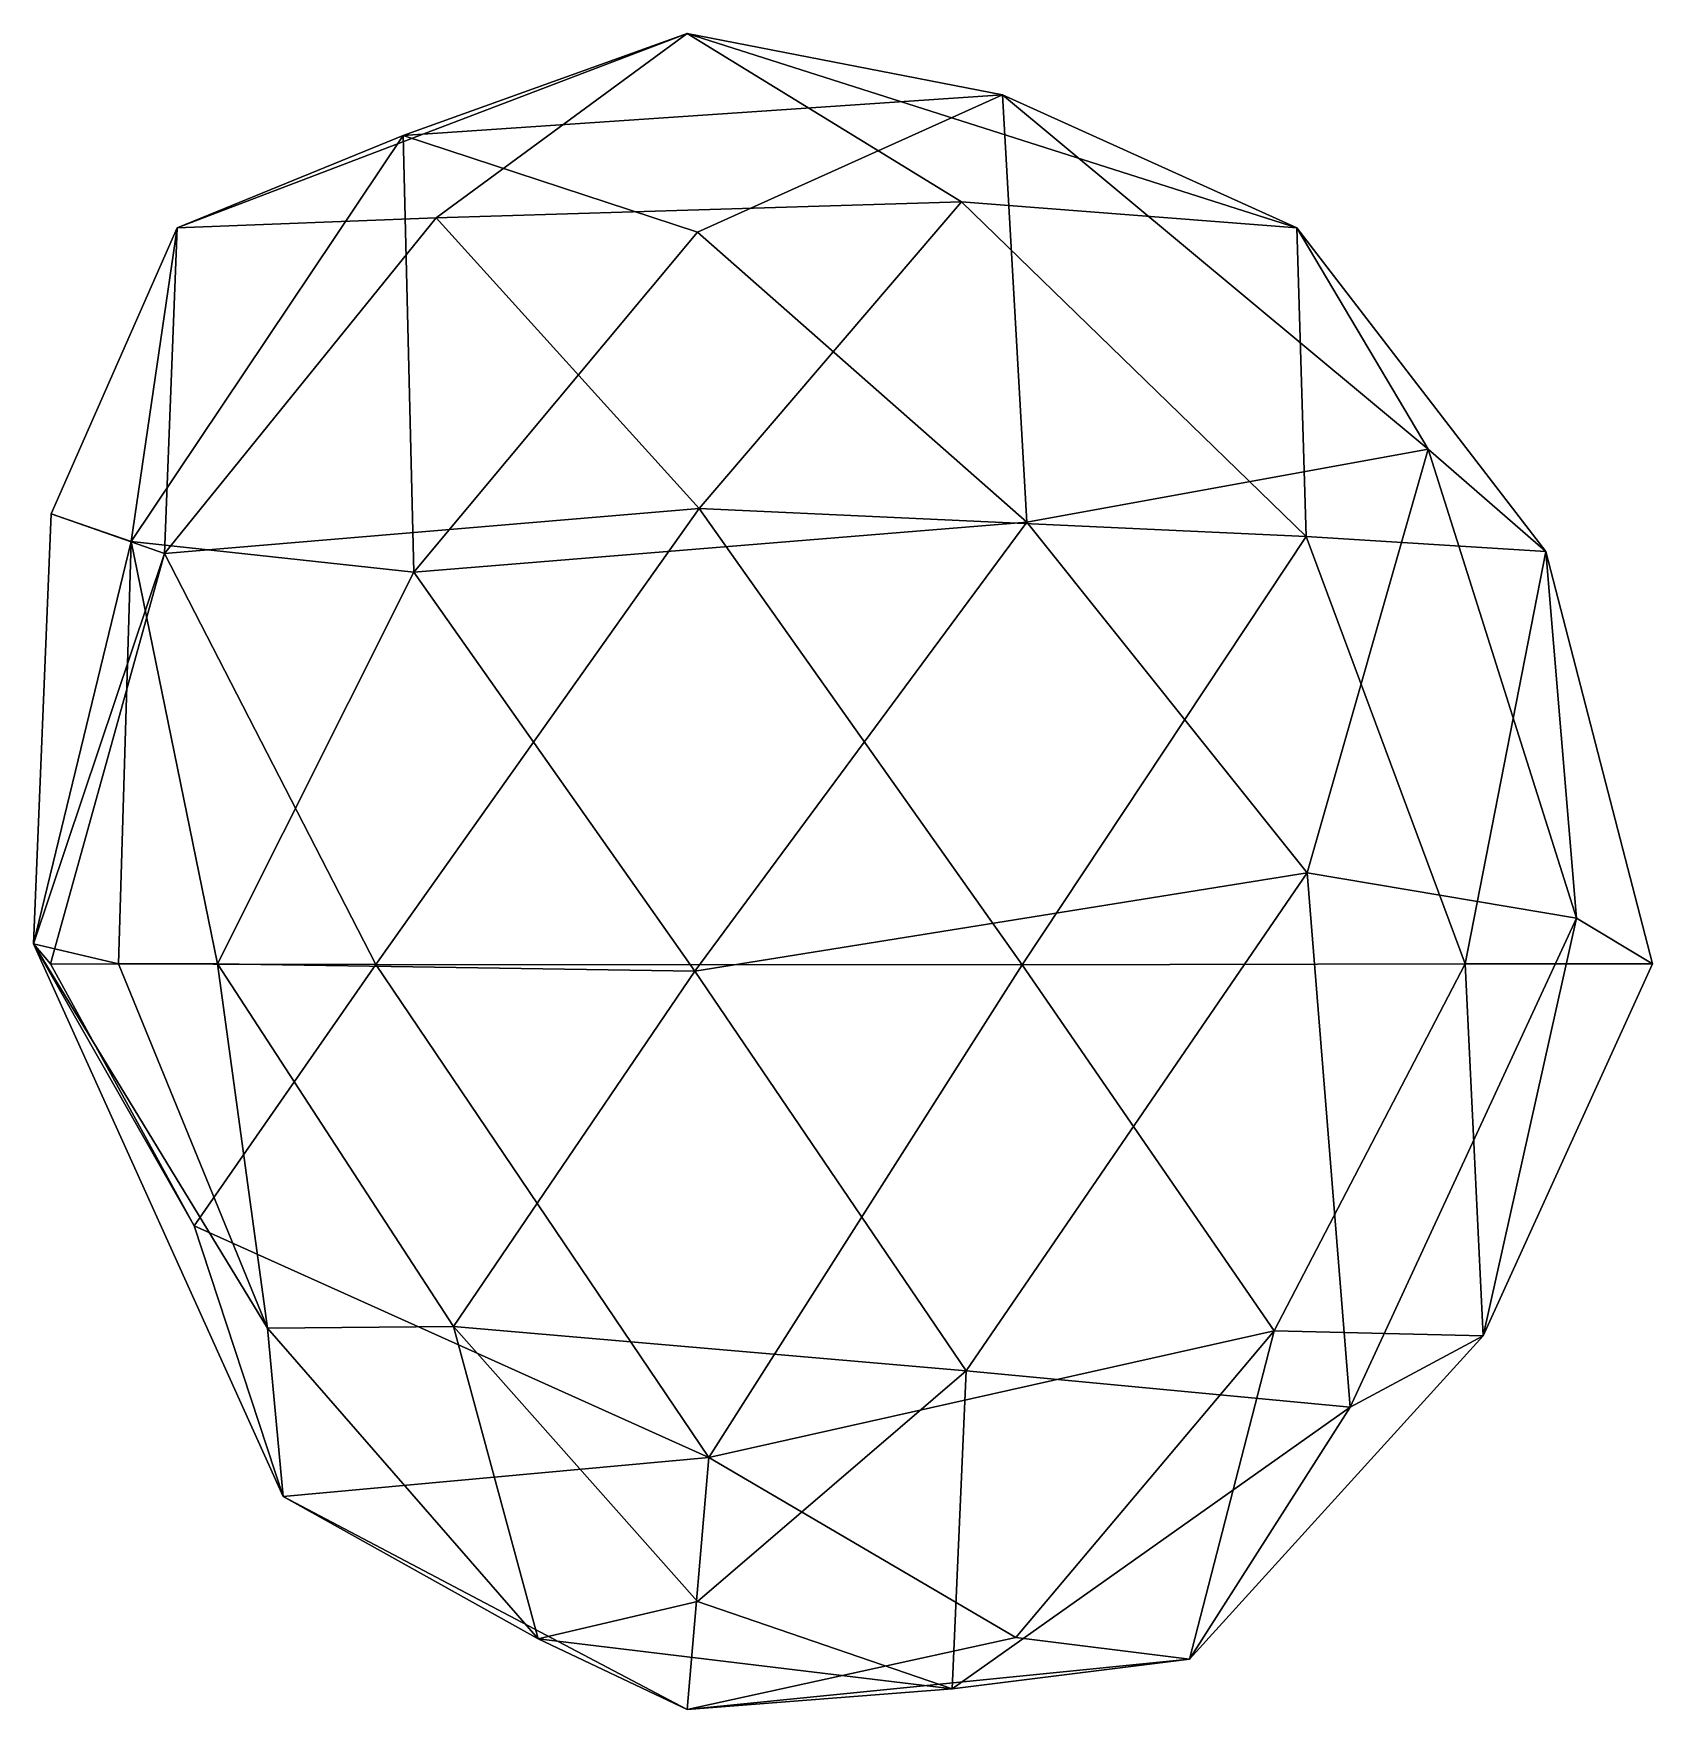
# Model space of a CAD drawing. Extents: x 290083 to 295691, y 4553739 to 4561622.
# Drawn here: x 294404.7 to 294468.8, y 4559839.6 to 4559905.9 of the extents above; entities that cross this region are included whole.
import ezdxf

# ---------------------------------------------------------------- set-up
doc = ezdxf.new("R2010")
doc.units = 0
doc.layers.add('Au_ppm_Pref_-_0_3', color=7, linetype='CONTINUOUS')

msp = doc.modelspace()

# ---------------------------------------------------------------- linework, layer by layer
at = {"layer": 'Au_ppm_Pref_-_0_3'}
for points in [[(294420.609, 4559898.624, 1840.221), (294410.345, 4559898.231, 1835.251), (294430.545, 4559905.925, 1835.303)], [(294419.302, 4559901.885, 1829.811), (294430.545, 4559905.925, 1835.303), (294410.345, 4559898.231, 1835.251)], [(294443.022, 4559903.491, 1829.796), (294430.545, 4559905.925, 1835.303), (294419.302, 4559901.885, 1829.811)], [(294441.403, 4559899.258, 1840.379), (294420.609, 4559898.624, 1840.221), (294430.545, 4559905.925, 1835.303)], [(294441.403, 4559899.258, 1840.379), (294430.545, 4559905.925, 1835.303), (294454.674, 4559898.236, 1833.783)], [(294454.674, 4559898.236, 1833.783), (294430.545, 4559905.925, 1835.303), (294443.022, 4559903.491, 1829.796)], [(294443.022, 4559903.491, 1829.796), (294419.302, 4559901.885, 1829.811), (294430.95, 4559898.065, 1825.593)], [(294443.022, 4559903.491, 1829.796), (294430.95, 4559898.065, 1825.593), (294443.992, 4559886.573, 1823.937)], [(294459.875, 4559889.468, 1828.44), (294454.674, 4559898.236, 1833.783), (294443.022, 4559903.491, 1829.796)], [(294443.992, 4559886.573, 1823.937), (294459.875, 4559889.468, 1828.44), (294443.022, 4559903.491, 1829.796)], [(294410.345, 4559898.231, 1835.251), (294408.523, 4559885.806, 1829.648), (294419.302, 4559901.885, 1829.811)], [(294419.302, 4559901.885, 1829.811), (294408.523, 4559885.806, 1829.648), (294419.713, 4559884.597, 1824.786)], [(294419.302, 4559901.885, 1829.811), (294419.713, 4559884.597, 1824.786), (294430.95, 4559898.065, 1825.593)], [(294420.609, 4559898.624, 1840.221), (294441.403, 4559899.258, 1840.379), (294431.012, 4559887.111, 1843.437)], [(294441.403, 4559899.258, 1840.379), (294455.051, 4559886.012, 1840.931), (294431.012, 4559887.111, 1843.437)], [(294455.051, 4559886.012, 1840.931), (294441.403, 4559899.258, 1840.379), (294454.674, 4559898.236, 1833.783)], [(294409.849, 4559885.333, 1840.755), (294405.353, 4559886.909, 1835.251), (294410.345, 4559898.231, 1835.251)], [(294410.345, 4559898.231, 1835.251), (294405.353, 4559886.909, 1835.251), (294408.523, 4559885.806, 1829.648)], [(294409.849, 4559885.333, 1840.755), (294420.609, 4559898.624, 1840.221), (294431.012, 4559887.111, 1843.437)], [(294420.609, 4559898.624, 1840.221), (294409.849, 4559885.333, 1840.755), (294410.345, 4559898.231, 1835.251)], [(294459.875, 4559889.468, 1828.44), (294464.545, 4559885.414, 1834.456), (294454.674, 4559898.236, 1833.783)], [(294455.051, 4559886.012, 1840.931), (294454.674, 4559898.236, 1833.783), (294464.545, 4559885.414, 1834.456)], [(294430.95, 4559898.065, 1825.593), (294419.713, 4559884.597, 1824.786), (294443.992, 4559886.573, 1823.937)], [(294443.992, 4559886.573, 1823.937), (294455.09, 4559872.682, 1825.069), (294459.875, 4559889.468, 1828.44)], [(294455.09, 4559872.682, 1825.069), (294465.757, 4559870.891, 1829.666), (294459.875, 4559889.468, 1828.44)], [(294465.757, 4559870.891, 1829.666), (294464.545, 4559885.414, 1834.456), (294459.875, 4559889.468, 1828.44)], [(294409.849, 4559885.333, 1840.755), (294404.66, 4559869.87, 1835.246), (294405.353, 4559886.909, 1835.251)], [(294408.523, 4559885.806, 1829.648), (294405.353, 4559886.909, 1835.251), (294404.66, 4559869.87, 1835.246)], [(294409.849, 4559885.333, 1840.755), (294431.012, 4559887.111, 1843.437), (294418.22, 4559869.053, 1843.272)], [(294431.012, 4559887.111, 1843.437), (294443.81, 4559869.045, 1843.484), (294418.22, 4559869.053, 1843.272)], [(294443.81, 4559869.045, 1843.484), (294431.012, 4559887.111, 1843.437), (294455.051, 4559886.012, 1840.931)], [(294430.843, 4559868.789, 1824.144), (294443.992, 4559886.573, 1823.937), (294419.713, 4559884.597, 1824.786)], [(294430.843, 4559868.789, 1824.144), (294455.09, 4559872.682, 1825.069), (294443.992, 4559886.573, 1823.937)], [(294408.523, 4559885.806, 1829.648), (294404.66, 4559869.87, 1835.246), (294408.03, 4559869.091, 1829.312)], [(294408.523, 4559885.806, 1829.648), (294408.03, 4559869.091, 1829.312), (294411.938, 4559869.091, 1826.289)], [(294408.523, 4559885.806, 1829.648), (294411.938, 4559869.091, 1826.289), (294419.713, 4559884.597, 1824.786)], [(294455.051, 4559886.012, 1840.931), (294461.347, 4559869.091, 1839.974), (294443.81, 4559869.045, 1843.484)], [(294455.051, 4559886.012, 1840.931), (294464.545, 4559885.414, 1834.456), (294461.347, 4559869.091, 1839.974)], [(294409.849, 4559885.333, 1840.755), (294405.331, 4559869.091, 1841.191), (294404.66, 4559869.87, 1835.246)], [(294405.331, 4559869.091, 1841.191), (294409.849, 4559885.333, 1840.755), (294418.22, 4559869.053, 1843.272)], [(294464.545, 4559885.414, 1834.456), (294468.761, 4559869.091, 1835.251), (294461.347, 4559869.091, 1839.974)], [(294468.761, 4559869.091, 1835.251), (294464.545, 4559885.414, 1834.456), (294465.757, 4559870.891, 1829.666)], [(294430.843, 4559868.789, 1824.144), (294419.713, 4559884.597, 1824.786), (294411.938, 4559869.091, 1826.289)], [(294430.843, 4559868.789, 1824.144), (294441.59, 4559852.963, 1824.86), (294455.09, 4559872.682, 1825.069)], [(294455.09, 4559872.682, 1825.069), (294441.59, 4559852.963, 1824.86), (294456.796, 4559851.53, 1829.091)], [(294465.757, 4559870.891, 1829.666), (294455.09, 4559872.682, 1825.069), (294456.796, 4559851.53, 1829.091)], [(294462.057, 4559854.351, 1835.251), (294465.757, 4559870.891, 1829.666), (294456.796, 4559851.53, 1829.091)], [(294462.057, 4559854.351, 1835.251), (294468.761, 4559869.091, 1835.251), (294465.757, 4559870.891, 1829.666)], [(294405.331, 4559869.091, 1841.191), (294411.015, 4559858.716, 1841.191), (294404.66, 4559869.87, 1835.246)], [(294411.015, 4559858.716, 1841.191), (294414.551, 4559847.992, 1835.188), (294404.66, 4559869.87, 1835.246)], [(294404.66, 4559869.87, 1835.246), (294414.551, 4559847.992, 1835.188), (294413.918, 4559854.652, 1829.312)], [(294408.03, 4559869.091, 1829.312), (294404.66, 4559869.87, 1835.246), (294413.918, 4559854.652, 1829.312)], [(294411.015, 4559858.716, 1841.191), (294405.331, 4559869.091, 1841.191), (294418.22, 4559869.053, 1843.272)], [(294408.03, 4559869.091, 1829.312), (294413.918, 4559854.652, 1829.312), (294411.938, 4559869.091, 1826.289)], [(294411.015, 4559858.716, 1841.191), (294418.22, 4559869.053, 1843.272), (294431.392, 4559849.542, 1841.274)], [(294430.843, 4559868.789, 1824.144), (294411.938, 4559869.091, 1826.289), (294421.287, 4559854.717, 1825.904)], [(294413.918, 4559854.652, 1829.312), (294421.287, 4559854.717, 1825.904), (294411.938, 4559869.091, 1826.289)], [(294443.81, 4559869.045, 1843.484), (294431.392, 4559849.542, 1841.274), (294418.22, 4559869.053, 1843.272)], [(294453.781, 4559854.553, 1840.029), (294431.392, 4559849.542, 1841.274), (294443.81, 4559869.045, 1843.484)], [(294461.347, 4559869.091, 1839.974), (294453.781, 4559854.553, 1840.029), (294443.81, 4559869.045, 1843.484)], [(294453.781, 4559854.553, 1840.029), (294461.347, 4559869.091, 1839.974), (294462.057, 4559854.351, 1835.251)], [(294468.761, 4559869.091, 1835.251), (294462.057, 4559854.351, 1835.251), (294461.347, 4559869.091, 1839.974)], [(294430.843, 4559868.789, 1824.144), (294421.287, 4559854.717, 1825.904), (294441.59, 4559852.963, 1824.86)], [(294411.015, 4559858.716, 1841.191), (294431.392, 4559849.542, 1841.274), (294414.551, 4559847.992, 1835.188)], [(294413.918, 4559854.652, 1829.312), (294424.643, 4559842.353, 1829.312), (294421.287, 4559854.717, 1825.904)], [(294413.918, 4559854.652, 1829.312), (294414.551, 4559847.992, 1835.188), (294424.643, 4559842.353, 1829.312)], [(294424.643, 4559842.353, 1829.312), (294430.95, 4559843.834, 1826.832), (294421.287, 4559854.717, 1825.904)], [(294441.59, 4559852.963, 1824.86), (294421.287, 4559854.717, 1825.904), (294430.95, 4559843.834, 1826.832)], [(294443.549, 4559842.404, 1838.208), (294431.392, 4559849.542, 1841.274), (294453.781, 4559854.553, 1840.029)], [(294450.426, 4559841.549, 1835.251), (294443.549, 4559842.404, 1838.208), (294453.781, 4559854.553, 1840.029)], [(294462.057, 4559854.351, 1835.251), (294450.426, 4559841.549, 1835.251), (294453.781, 4559854.553, 1840.029)], [(294450.426, 4559841.549, 1835.251), (294462.057, 4559854.351, 1835.251), (294456.796, 4559851.53, 1829.091)], [(294441.037, 4559840.38, 1830.436), (294441.59, 4559852.963, 1824.86), (294430.95, 4559843.834, 1826.832)], [(294441.59, 4559852.963, 1824.86), (294441.037, 4559840.38, 1830.436), (294456.796, 4559851.53, 1829.091)], [(294441.037, 4559840.38, 1830.436), (294450.426, 4559841.549, 1835.251), (294456.796, 4559851.53, 1829.091)], [(294414.551, 4559847.992, 1835.188), (294431.392, 4559849.542, 1841.274), (294430.547, 4559839.557, 1834.612)], [(294430.547, 4559839.557, 1834.612), (294431.392, 4559849.542, 1841.274), (294443.549, 4559842.404, 1838.208)], [(294424.643, 4559842.353, 1829.312), (294414.551, 4559847.992, 1835.188), (294430.547, 4559839.557, 1834.612)], [(294424.643, 4559842.353, 1829.312), (294441.037, 4559840.38, 1830.436), (294430.95, 4559843.834, 1826.832)], [(294430.547, 4559839.557, 1834.612), (294441.037, 4559840.38, 1830.436), (294424.643, 4559842.353, 1829.312)], [(294430.547, 4559839.557, 1834.612), (294443.549, 4559842.404, 1838.208), (294450.426, 4559841.549, 1835.251)], [(294430.547, 4559839.557, 1834.612), (294450.426, 4559841.549, 1835.251), (294441.037, 4559840.38, 1830.436)]]:
    msp.add_3dface(points, dxfattribs=at)

doc.saveas('drawing.dxf')
